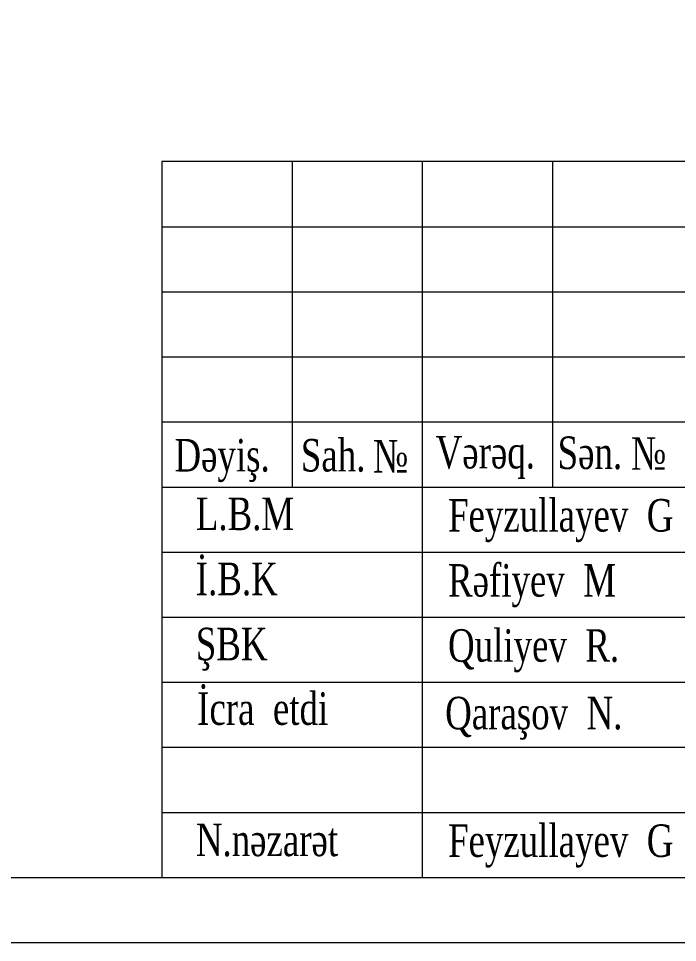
# Model space of a CAD drawing. Header units: millimetres. Extents: x 204354 to 3006910, y 96817 to 586751.
# Drawn here: x 1111055 to 1115897, y 472241 to 479036 of the extents above; entities that cross this region are included whole.
import ezdxf

# ---------------------------------------------------------------- set-up
doc = ezdxf.new("R2010")
doc.units = ezdxf.units.MM
doc.styles.add('400', font='times.ttf', dxfattribs={"width": 0.75, "height": 300})

# ---------------------------------------------------------------- blocks, each defined once
blk = doc.blocks.new('Nicat')
at = {"color": 60, "lineweight": 15}
for p, q in [((2864099, 302499), (2864099, 299999)), ((2865099, 302499), (2865099, 296999)), ((2866099, 302499), (2866099, 299999)), ((2863099, 301999), (2869599, 301999)), ((2863099, 301499), (2881599, 301499)), ((2863099, 300999), (2869599, 300999)), ((2863099, 300499), (2869599, 300499)), ((2863099, 299999), (2881599, 299999)), ((2863099, 299499), (2869599, 299499)), ((2863099, 298999), (2869599, 298999)), ((2863099, 298499), (2881599, 298499)), ((2863099, 297999), (2869599, 297999)), ((2863099, 297499), (2869599, 297499)), ((2863099, 296999), (2881599, 296999))]:
    blk.add_line(p, q, dxfattribs=at)
for points in [[(2841899, 296499), (2882099, 296499), (2882099, 324899), (2841899, 324899)], [(2843899, 296999), (2881599, 296999), (2881599, 324399), (2843899, 324399)], [(2863099, 296999), (2881599, 296999), (2881599, 302499), (2863099, 302499)]]:
    blk.add_lwpolyline(points, close=True, dxfattribs=at)
at = {"color": 60, "lineweight": 25, "ltscale": 15, "style": '400', "width": 0.75}
for s, p in [('Vərəq.', (2865201.1, 300141.8)), ('Sən.', (2866137.6, 300137.5)), ('№', (2866701.5, 300131.3))]:
    blk.add_text(s, height=250, dxfattribs=at).set_placement(p)
at = {"color": 60, "lineweight": 25, "ltscale": 15, "attachment_point": 1, "style": '400'}
for s, insert, char_height, width in [('D{\\fTimes New Roman|b0|i0|c238|p18;əyiş.}', (2863196.2, 300368.2), 249.998, 6178.622), ('{\\fTimes New Roman|b0|i0|c238|p18; Sah.}', (2864095.8, 300368.2), 249.998, 6178.622), ('№ ', (2864721.1, 300360.2), 250, 6178.622), ('{\\fTimes New Roman|b0|i0|c238|p18;L}.{\\fTimes New Roman|b0|i0|c238|p18;B}.М', (2863360.1, 299917.8), 249.998, 7544.105), ('{\\fTimes New Roman|b0|i0|c238|p18;Feyzullayev  G}', (2865296.3, 299906.7), 249.996, 7544.036), ('{\\fTimes New Roman|b0|i0|c238|p18;İ}.{\\fTimes New Roman|b0|i0|c238|p18;B}.{\\fTimes New Roman|b0|i0|c238|p18;K}', (2863360.1, 299417.8), 249.9978, 7544.105), ('{\\fTimes New Roman|b0|i0|c238|p18;Rəfiyev  M}', (2865296.3, 299406.7), 249.996, 7544.036), ('{\\fTimes New Roman|b0|i0|c238|p18;ŞBK}', (2863360.1, 298917.8), 249.998, 7544.105), ('{\\fTimes New Roman|b0|i0|c238|p18;Quliyev  R.}', (2865296.3, 298906.7), 249.996, 7544.036), ('{\\fTimes New Roman|b0|i0|c238|p18;İcra  etdi}', (2863370.5, 298421.5), 249.998, 7544.105), ('{\\fTimes New Roman|b0|i0|c238|p18;Qaraşov  N.}', (2865274.3, 298387.5), 249.998, 7544.105), ('{\\fTimes New Roman|b0|i0|c238|p18;Feyzullayev  G}', (2865296.3, 297406.7), 249.996, 7544.036), ('{\\fTimes New Roman|b0|i0|c238|p18;N.nəzarət}', (2863360.1, 297412.7), 249.998, 7544.105)]:
    blk.add_mtext(s, dxfattribs=dict(at, insert=insert, char_height=char_height, width=width))

msp = doc.modelspace()

# ---------------------------------------------------------------- block references
at = {"xscale": 0.9570868817713122, "yscale": 0.9570868817713122, "zscale": 0.9570868817713122}
msp.add_blockref('Nicat', (-1628126.377, 188465.472), dxfattribs=at)

doc.saveas('drawing.dxf')
